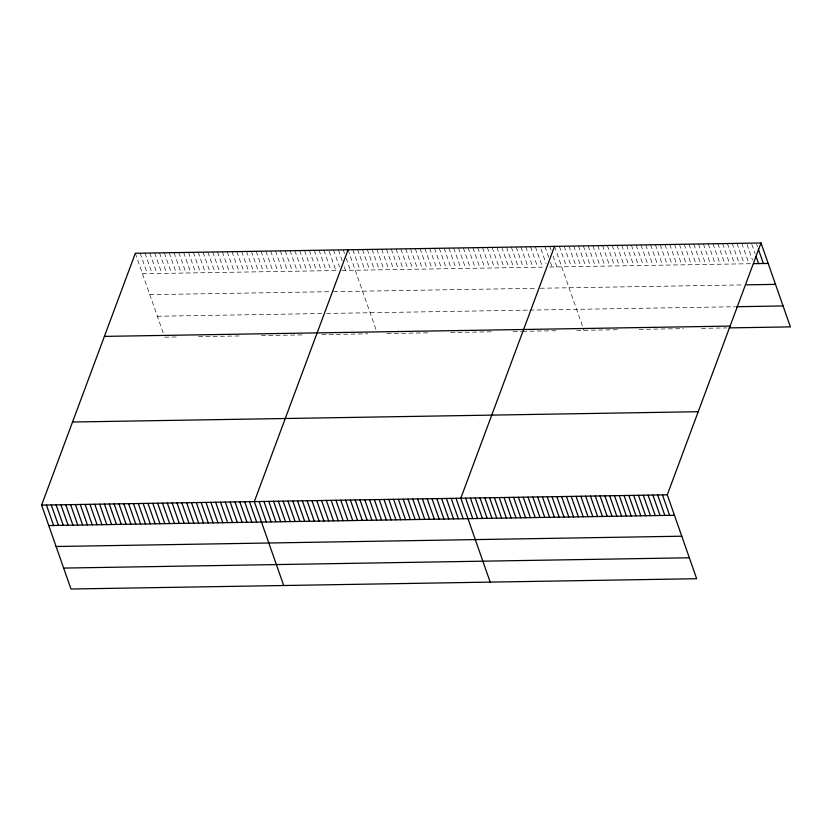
<?xml version="1.0" encoding="UTF-8"?>
<svg xmlns="http://www.w3.org/2000/svg" width="832" height="832" viewBox="0 0 832 832"><rect width="100%" height="100%" fill="white"/><g stroke="black" fill="none" stroke-linecap="round" stroke-linejoin="round"><path stroke-width="0.62" stroke-dasharray="4.16 3.12" d="M142.49 273.728L338.302 270.504M341.931 270.442L544.898 267.103M549.702 267.02L751.369 263.702M149.833 294.663L331.136 291.678M333.549 291.647L535.423 288.319M540.228 288.246L741.894 284.918M157.383 316.243L321.766 313.539M326.602 313.456L528.57 310.128M529.776 310.107L735.051 306.738M164.715 337.178L178.017 336.96M198.557 336.627L240.864 335.93M261.414 335.587L304.928 334.87M321.849 334.599L367.775 333.84M387.057 333.518L430.269 332.81M450.674 332.478L492.69 331.781M513.094 331.448L521.498 331.313M522.704 331.292L557.513 330.72M576.722 330.398L619.934 329.69M639.142 329.368L683.561 328.64M701.563 328.349L726.773 327.933M756.642 244.265L757.484 246.667M751.837 244.348L755.206 253.968M747.032 244.421L752.513 260.062M741.811 243.298L748.977 263.744M737.006 243.381L744.172 263.827M732.212 243.454L739.367 263.9M727.407 243.537L734.562 263.983M722.602 243.62L729.768 264.056M717.798 243.693L724.963 264.139M713.003 243.776L720.158 264.222M708.198 243.849L715.364 264.295M703.394 243.932L710.559 264.378M698.599 244.015L705.754 264.451M693.794 244.088L700.95 264.534M688.99 244.171L696.155 264.618M684.195 244.244L691.35 264.69M679.39 244.327L686.546 264.774M674.586 244.41L681.751 264.846M669.781 244.483L676.946 264.93M664.986 244.566L672.142 265.013M660.182 244.639L667.337 265.086M655.377 244.722L662.542 265.169M650.582 244.806L657.738 265.242M645.778 244.878L652.933 265.325M640.973 244.962L648.138 265.408M636.168 245.034L643.334 265.481M631.374 245.118L638.529 265.564M626.569 245.201L633.734 265.637M621.764 245.274L628.93 265.72M616.97 245.357L624.125 265.803M612.165 245.43L619.32 265.876M607.36 245.513L614.526 265.959M602.566 245.596L609.721 266.032M597.761 245.669L604.916 266.115M592.956 245.752L600.122 266.198M588.151 245.825L595.317 266.271M583.357 245.908L590.512 266.354M578.552 245.991L585.707 266.427M573.747 246.064L580.913 266.51M568.953 246.147L576.108 266.594M564.148 246.22L571.303 266.666M559.343 246.303L566.509 266.75M554.538 246.386L583.929 330.283M549.744 246.459L551.002 250.068M553.114 256.079L556.899 266.906M544.939 246.542L548.735 257.369M550.42 262.174L552.094 266.989M540.977 249.028L546.031 263.453M535.34 246.698L542.495 267.145M530.535 246.771L537.69 267.218M525.73 246.854L532.896 267.301M520.926 246.938L528.091 267.384M516.131 247.01L523.286 267.457M511.326 247.094L518.492 267.54M506.522 247.166L513.687 267.613M501.727 247.25L508.882 267.696M496.922 247.333L504.078 267.779M492.118 247.406L499.283 267.852M487.323 247.489L494.478 267.935M482.518 247.562L489.674 268.008M477.714 247.645L484.879 268.091M472.909 247.728L480.074 268.174M468.114 247.801L475.27 268.247M463.31 247.884L470.465 268.33M458.505 247.957L465.67 268.403M453.71 248.04L460.866 268.486M448.906 248.123L456.061 268.57M444.101 248.196L451.266 268.642M439.296 248.279L446.462 268.726M434.502 248.352L441.657 268.798M429.697 248.435L436.862 268.882M424.892 248.518L432.058 268.965M420.098 248.591L427.253 269.038M415.293 248.674L422.448 269.121M410.488 248.747L417.654 269.194M405.694 248.83L412.849 269.277M400.889 248.914L408.044 269.36M396.084 248.986L403.25 269.433M391.279 249.07L398.445 269.516M386.485 249.142L393.64 269.589M381.68 249.226L388.835 269.672M376.875 249.309L384.041 269.755M372.081 249.382L379.236 269.828M367.276 249.465L374.431 269.911M362.471 249.538L369.637 269.984M357.666 249.621L364.832 270.067M352.872 249.704L360.027 270.15M348.067 249.777L376.23 330.19M343.231 249.86L344.5 253.469M346.185 258.274L350.397 270.306M338.395 249.943L342.191 260.759M344.292 266.781L345.561 270.39M333.559 250.016L339.456 266.854M329.15 251.306L335.889 270.546M323.898 250.182L331.053 270.618M319.062 250.255L326.217 270.702M314.226 250.338L321.381 270.785M309.39 250.411L316.545 270.858M304.554 250.494L311.719 270.941M299.718 250.578L306.883 271.024M294.882 250.65L302.047 271.097M290.046 250.734L297.211 271.18M285.21 250.817L292.375 271.263M280.384 250.89L287.539 271.336M275.548 250.973L282.703 271.419M270.712 251.056L277.867 271.502M265.876 251.129L273.031 271.575M261.04 251.212L268.206 271.658M256.204 251.295L263.37 271.742M251.368 251.368L258.534 271.814M246.532 251.451L253.698 271.898M241.706 251.534L248.862 271.981M236.87 251.607L244.026 272.054M232.034 251.69L239.19 272.137M227.198 251.774L234.354 272.22M222.362 251.846L229.518 272.293M217.526 251.93L224.692 272.376M212.69 252.013L219.856 272.449M207.854 252.086L215.02 272.532M203.018 252.169L210.184 272.615M198.193 252.242L205.348 272.688M193.357 252.325L200.512 272.771M188.521 252.408L195.676 272.854M183.685 252.481L190.84 272.927M178.849 252.564L186.004 273.01M174.013 252.647L181.178 273.094M169.177 252.72L176.342 273.166M164.341 252.803L171.506 273.25M159.505 252.886L166.67 273.333M154.679 252.959L161.834 273.406M149.843 253.042L156.998 273.489M145.007 253.126L152.162 273.572M140.171 253.198L147.326 273.645M135.335 253.282L163.498 333.694"/><path stroke-width="1.25" d="M761.02 242.986L667.285 494.822L696.665 578.718L70.98 589.014L41.6 505.118L135.335 253.282L761.02 242.986L790.4 326.882L729.175 327.891M348.067 249.777L254.332 501.613L283.712 585.52M554.538 246.386L460.803 498.212L490.194 582.119M753.771 263.661L768.175 263.432M746.699 284.846L775.507 284.367M736.247 306.717L783.068 305.947M104.406 336.388L730.09 326.092M72.53 422.011L698.214 411.715M41.6 505.118L667.285 494.822M48.755 525.564L674.44 515.268M56.098 546.499L681.772 536.203M63.648 568.079L689.333 557.783M758.326 249.08L763.381 263.505M756.049 256.37L758.576 263.588M662.48 494.894L669.646 515.341M657.675 494.978L664.841 515.424M652.881 495.061L660.036 515.497M648.076 495.134L655.242 515.58M643.271 495.217L650.437 515.663M638.477 495.29L645.632 515.736M633.672 495.373L640.827 515.819M628.867 495.456L636.033 515.892M624.073 495.529L631.228 515.975M619.268 495.612L626.423 516.058M614.463 495.685L621.629 516.131M609.658 495.768L616.824 516.214M604.864 495.851L612.019 516.287M600.059 495.924L607.214 516.37M595.254 496.007L602.42 516.454M590.46 496.08L597.615 516.526M585.655 496.163L592.81 516.61M580.85 496.246L588.016 516.682M576.046 496.319L583.211 516.766M571.251 496.402L578.406 516.849M566.446 496.475L573.602 516.922M561.642 496.558L568.807 517.005M556.847 496.642L564.002 517.078M552.042 496.714L559.198 517.161M547.238 496.798L554.403 517.244M542.433 496.87L549.598 517.317M537.638 496.954L544.794 517.4M532.834 497.037L539.999 517.473M528.029 497.11L535.194 517.556M523.234 497.193L530.39 517.639M518.43 497.266L525.585 517.712M513.625 497.349L520.79 517.795M508.83 497.422L515.986 517.868M504.026 497.505L511.181 517.951M499.221 497.588L506.386 518.034M494.416 497.661L501.582 518.107M489.622 497.744L496.777 518.19M484.817 497.817L491.972 518.263M480.012 497.9L487.178 518.346M475.218 497.983L482.373 518.43M470.413 498.056L477.568 518.502M465.608 498.139L472.774 518.586M456.009 498.295L463.164 518.742M451.204 498.378L458.37 518.825M446.399 498.451L453.565 518.898M441.605 498.534L448.76 518.981M436.8 498.607L443.955 519.054M431.995 498.69L439.161 519.137M427.201 498.774L434.356 519.22M422.396 498.846L429.551 519.293M417.591 498.93L424.757 519.376M412.786 499.002L419.952 519.449M407.992 499.086L415.147 519.532M403.187 499.169L410.342 519.615M398.382 499.242L405.548 519.688M393.588 499.325L400.743 519.771M388.783 499.398L395.938 519.844M383.978 499.481L391.144 519.927M379.174 499.564L386.339 520.01M374.379 499.637L381.534 520.083M369.574 499.72L376.73 520.166M364.77 499.793L371.935 520.239M359.975 499.876L367.13 520.322M355.17 499.959L362.326 520.406M350.366 500.032L357.531 520.478M345.561 500.115L352.726 520.562M340.766 500.188L347.922 520.634M335.962 500.271L343.127 520.718M331.157 500.354L338.322 520.801M326.362 500.427L333.518 520.874M321.558 500.51L328.713 520.957M316.753 500.583L323.918 521.03M311.958 500.666L319.114 521.113M307.154 500.75L314.309 521.196M302.349 500.822L309.514 521.269M297.544 500.906L304.71 521.352M292.75 500.978L299.905 521.425M287.945 501.062L295.1 521.508M283.14 501.145L290.306 521.591M278.346 501.218L285.501 521.664M273.541 501.301L280.696 521.747M268.736 501.374L275.902 521.82M263.931 501.457L271.097 521.903M259.137 501.54L266.292 521.986M249.496 501.696L256.662 522.142M244.66 501.779L251.826 522.226M239.824 501.852L246.99 522.298M234.988 501.935L242.154 522.382M230.162 502.018L237.318 522.454M225.326 502.091L232.482 522.538M220.49 502.174L227.646 522.621M215.654 502.247L222.81 522.694M210.818 502.33L217.984 522.777M205.982 502.414L213.148 522.86M201.146 502.486L208.312 522.933M196.31 502.57L203.476 523.016M191.485 502.653L198.64 523.099M186.649 502.726L193.804 523.172M181.813 502.809L188.968 523.255M176.977 502.892L184.132 523.338M172.141 502.965L179.296 523.411M167.305 503.048L174.47 523.494M162.469 503.131L169.634 523.578M157.633 503.204L164.798 523.65M152.797 503.287L159.962 523.734M147.971 503.37L155.126 523.817M143.135 503.443L150.29 523.89M138.299 503.526L145.454 523.973M133.463 503.61L140.618 524.056M128.627 503.682L135.782 524.129M123.791 503.766L130.957 524.212M118.955 503.849L126.121 524.285M114.119 503.922L121.285 524.368M109.283 504.005L116.449 524.451M104.458 504.078L111.613 524.524M99.622 504.161L106.777 524.607M94.786 504.244L101.941 524.69M89.95 504.317L97.105 524.763M85.114 504.4L92.269 524.846M80.278 504.483L87.443 524.93M75.442 504.556L82.607 525.002M70.606 504.639L77.771 525.086M65.77 504.722L72.935 525.169M60.944 504.795L68.099 525.242M56.108 504.878L63.263 525.325M51.272 504.962L58.427 525.408M46.436 505.034L53.591 525.481"/></g></svg>
